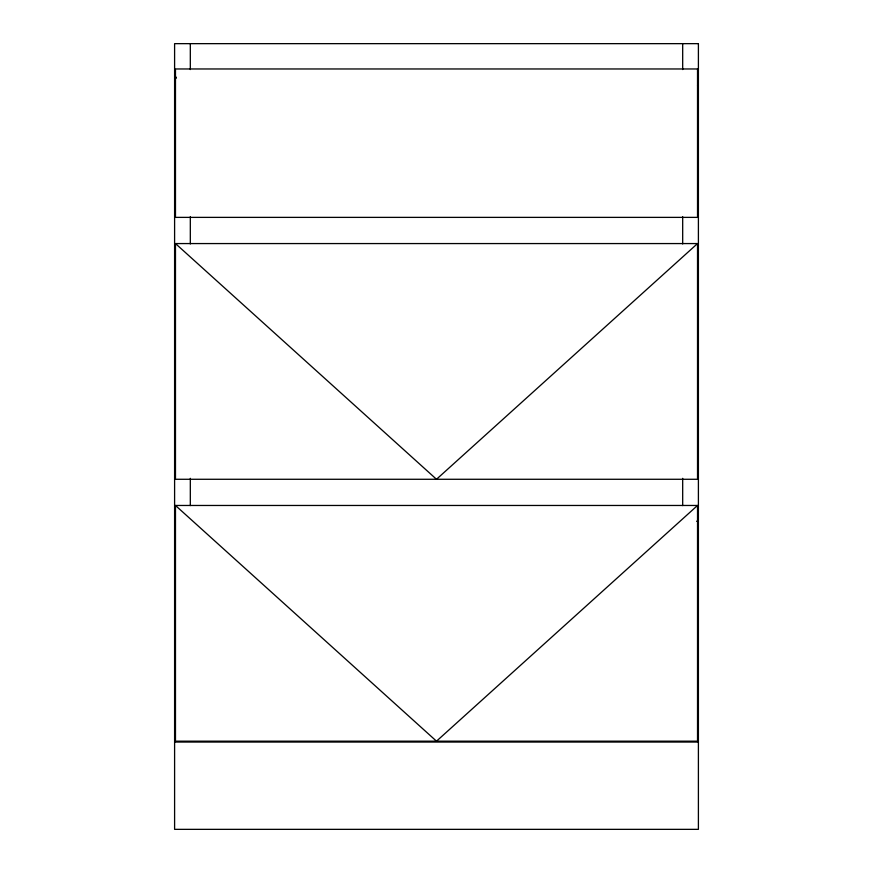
<?xml version="1.0" encoding="UTF-8"?>
<svg xmlns="http://www.w3.org/2000/svg" width="873" height="873" viewBox="0 0 873 873"><rect width="100%" height="100%" fill="white"/><g stroke="black" fill="none" stroke-linecap="round" stroke-linejoin="round"><path stroke-width="1.31" d="M697.527 243.567L436.5 479.277L175.473 243.567L175.473 479.277L697.527 479.277L697.527 243.567L175.473 243.567M697.527 505.467L436.5 741.177L175.473 505.467L175.473 741.177L697.527 741.177L697.527 505.467L175.473 505.467M697.527 85.619L698.4 85.619M696.654 521.246L698.4 521.246M174.6 742.05L698.4 742.05M682.686 43.65L682.686 69.545M682.686 216.711L682.686 243.96M682.686 478.339L682.686 505.587M190.314 43.65L190.314 69.545M190.314 216.711L190.314 243.96M190.314 478.339L190.314 505.587M176.346 77.206L176.346 78.112M698.4 43.65L174.6 43.65L174.6 829.35L698.4 829.35L698.4 43.65M697.527 68.967L175.473 68.967L175.473 217.377L697.527 217.377L697.527 68.967"/></g></svg>
